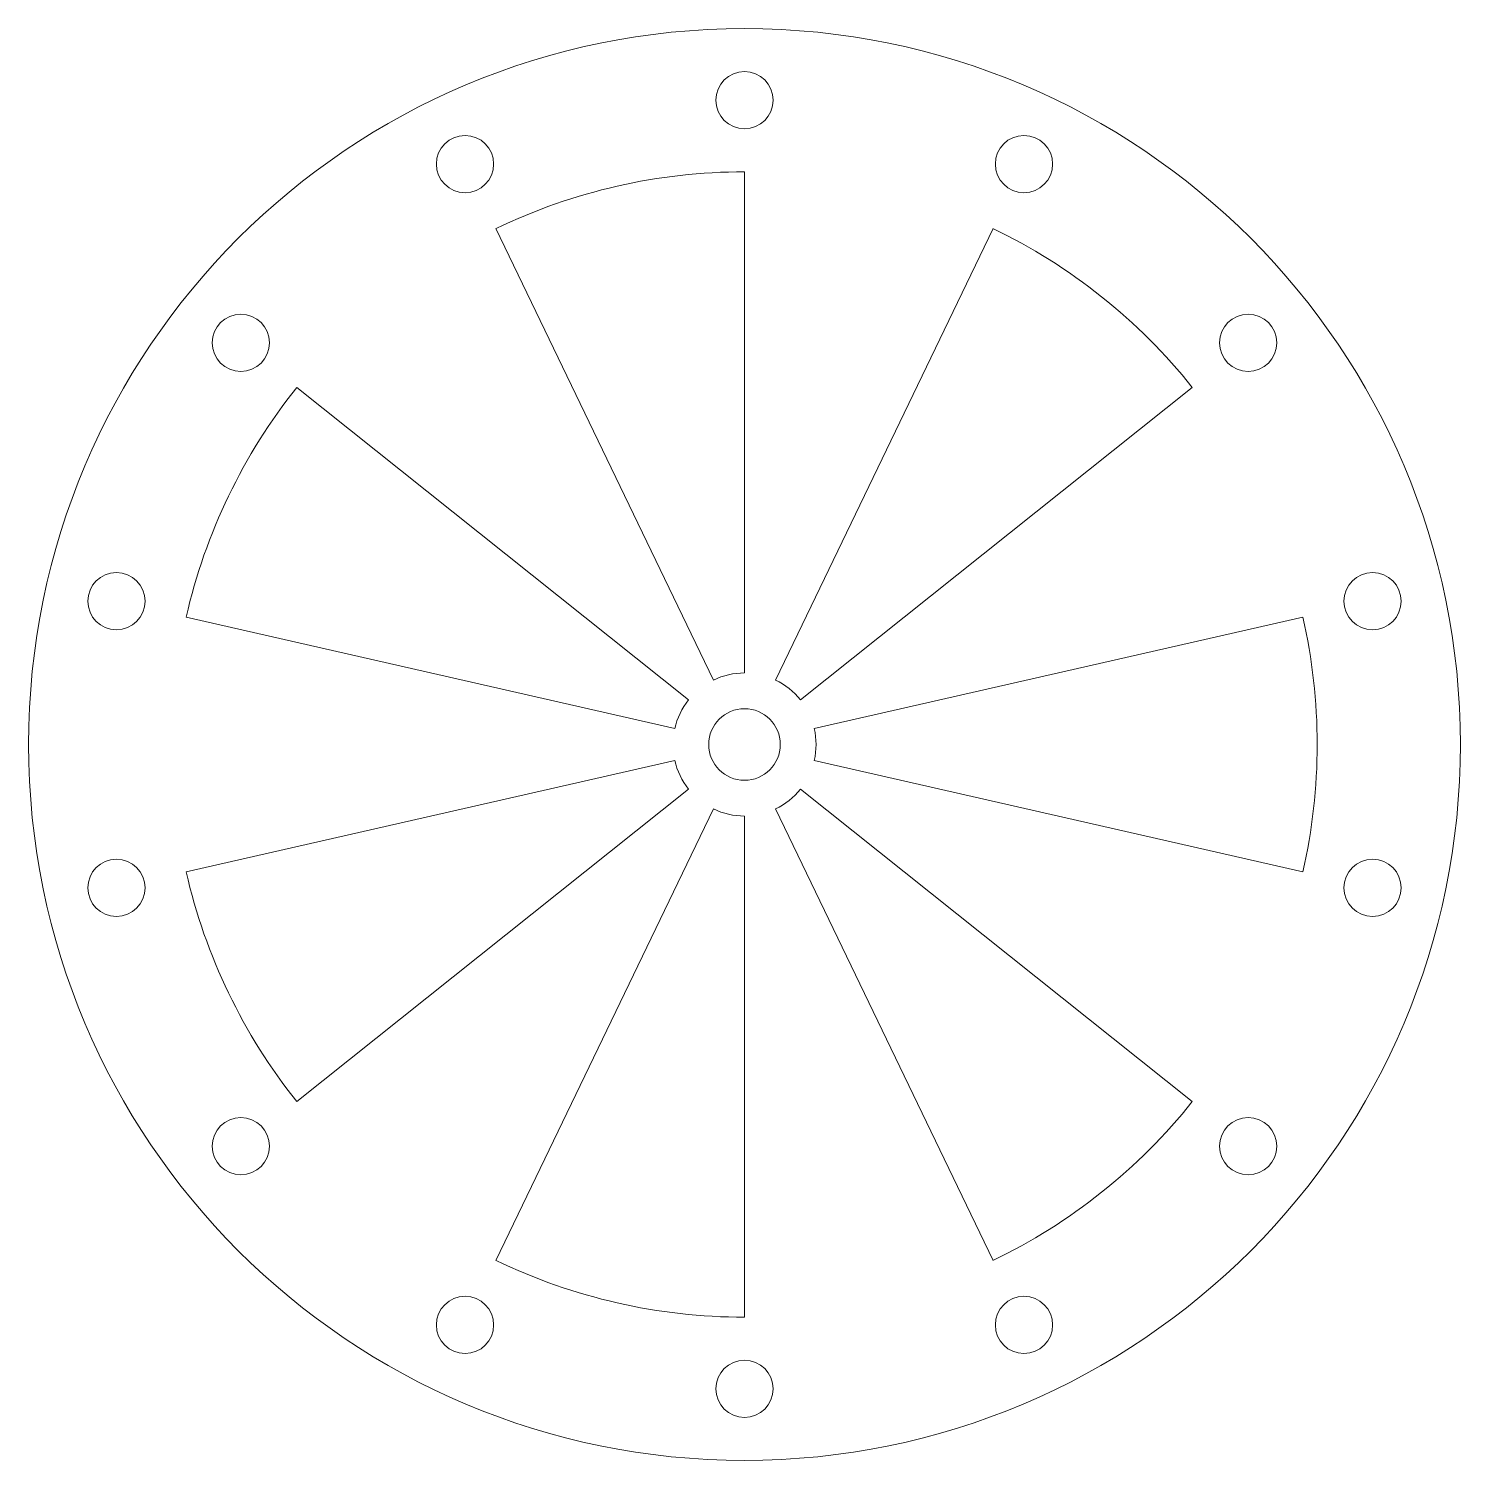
# Model space of a CAD drawing. Header units: inches. Extents: x -5 to 5, y -5 to 5.
import ezdxf

# ---------------------------------------------------------------- set-up
doc = ezdxf.new("R2010")
doc.units = ezdxf.units.IN
doc.header["$MEASUREMENT"] = 0

msp = doc.modelspace()

# ---------------------------------------------------------------- linework, layer by layer
at = {"color": 7, "linetype": 'Continuous', "lineweight": 15}
for p, q in [((0, 0.5), (0, 4)), ((-0.217, 0.45), (-1.736, 3.604)), ((0.217, 0.45), (1.736, 3.604)), ((-0.391, 0.312), (-3.127, 2.494)), ((0.391, 0.312), (3.127, 2.494)), ((-0.487, 0.111), (-3.9, 0.89)), ((0.487, 0.111), (3.9, 0.89)), ((-0.487, -0.111), (-3.9, -0.89)), ((0.487, -0.111), (3.9, -0.89)), ((-0.391, -0.312), (-3.127, -2.494)), ((0.391, -0.312), (3.127, -2.494)), ((-0.217, -0.45), (-1.736, -3.604)), ((0, -0.5), (0, -4)), ((0.217, -0.45), (1.736, -3.604))]:
    msp.add_line(p, q, dxfattribs=at)
for centre, radius in [((0, 0), 5), ((0, 4.5), 0.2), ((-1.952, 4.054), 0.2), ((1.952, 4.054), 0.2), ((-3.518, 2.806), 0.2), ((3.518, 2.806), 0.2), ((-4.387, 1.001), 0.2), ((4.387, 1.001), 0.2), ((0, 0), 0.25), ((-4.387, -1.001), 0.2), ((4.387, -1.001), 0.2), ((-3.518, -2.806), 0.2), ((3.518, -2.806), 0.2), ((-1.952, -4.054), 0.2), ((1.952, -4.054), 0.2), ((0, -4.5), 0.2)]:
    msp.add_circle(centre, radius, dxfattribs=at)
for radius, start, end in [(4, 90, 115.7143), (4, 38.5714, 64.2857), (4, 141.4286, 167.1429), (4, 347.1429, 12.8571), (0.5, 90, 115.7143), (0.5, 38.5714, 64.2857), (0.5, 141.4286, 167.1429), (0.5, 347.1429, 12.8571), (0.5, 192.8571, 218.5714), (0.5, 295.7143, 321.4286), (0.5, 244.2857, 270), (4, 192.8571, 218.5714), (4, 295.7143, 321.4286), (4, 244.2857, 270)]:
    msp.add_arc((0, 0), radius, start, end, dxfattribs=at)

doc.saveas('drawing.dxf')
